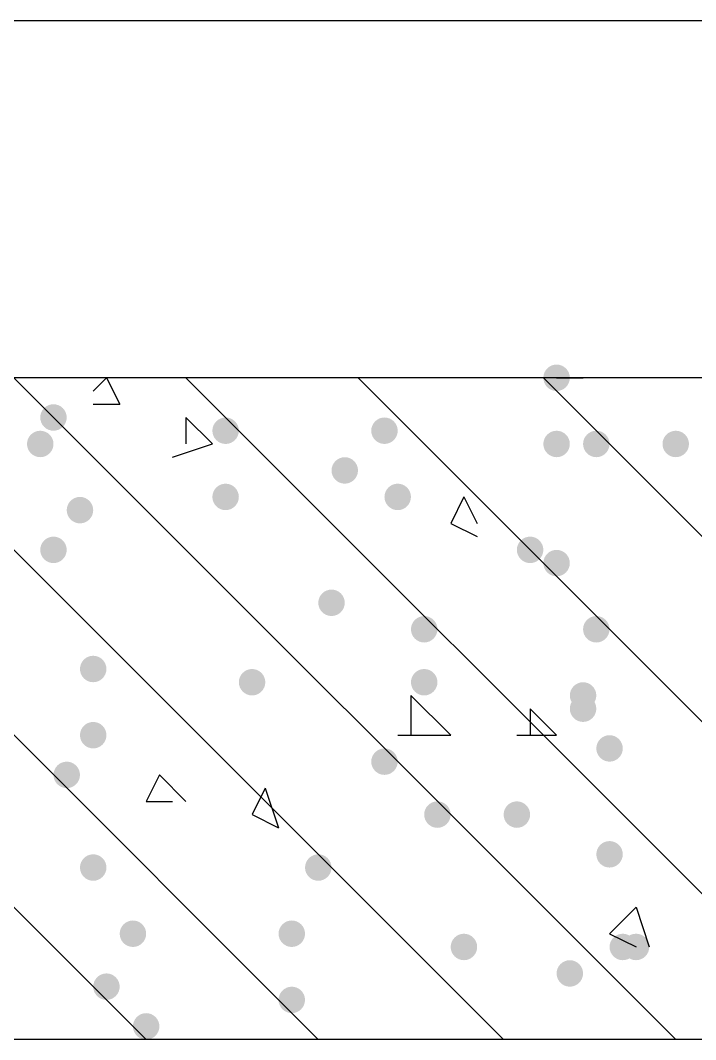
# Model space of a CAD drawing. Header units: inches. Extents: x 11 to 286, y 6 to 196.
# Drawn here: x 94.904 to 97.063, y 122.569 to 125.829 of the extents above; entities that cross this region are included whole.
import ezdxf

# ---------------------------------------------------------------- set-up
doc = ezdxf.new("R2010")
doc.units = ezdxf.units.IN
doc.header["$MEASUREMENT"] = 0
doc.layers.add('PDF_几何图形', color=7, linetype='Continuous')
doc.layers.add('PDF_实体填充', color=7, linetype='Continuous', true_color=0xffffff)

msp = doc.modelspace()

# ---------------------------------------------------------------- hatches: boundary and pattern name
at = {"layer": 'PDF_实体填充', "transparency": 33554559}
h = msp.add_hatch(color=7, dxfattribs=at)
edge = h.paths.add_edge_path(flags=0)
edge.add_spline(control_points=[(96.6611, 124.6858), (96.6611, 124.6625), (96.6421, 124.6434), (96.6188, 124.6434)], knot_values=[0, 0, 0, 0, 1, 1, 1, 1], degree=3, periodic=0)
edge.add_spline(control_points=[(96.6188, 124.6434), (96.5955, 124.6434), (96.5764, 124.6625), (96.5764, 124.6858)], knot_values=[0, 0, 0, 0, 1, 1, 1, 1], degree=3, periodic=0)
edge.add_line((96.5764, 124.6858), (96.5764, 124.6858))
edge.add_spline(control_points=[(96.5764, 124.6858), (96.5764, 124.7091), (96.5955, 124.7281), (96.6188, 124.7281)], knot_values=[0, 0, 0, 0, 1, 1, 1, 1], degree=3, periodic=0)
edge.add_spline(control_points=[(96.6188, 124.7281), (96.6421, 124.7281), (96.6611, 124.7091), (96.6611, 124.6858)], knot_values=[0, 0, 0, 0, 1, 1, 1, 1], degree=3, periodic=0)
edge.add_line((96.6611, 124.6858), (96.6611, 124.6858))
edge.add_line((96.6611, 124.6858), (96.6611, 124.6858))
h = msp.add_hatch(color=7, dxfattribs=at)
edge = h.paths.add_edge_path(flags=0)
edge.add_spline(control_points=[(95.0524, 124.5588), (95.0524, 124.5355), (95.0334, 124.5164), (95.0101, 124.5164)], knot_values=[0, 0, 0, 0, 1, 1, 1, 1], degree=3, periodic=0)
edge.add_spline(control_points=[(95.0101, 124.5164), (94.9868, 124.5164), (94.9678, 124.5355), (94.9678, 124.5588)], knot_values=[0, 0, 0, 0, 1, 1, 1, 1], degree=3, periodic=0)
edge.add_line((94.9678, 124.5588), (94.9678, 124.5588))
edge.add_spline(control_points=[(94.9678, 124.5588), (94.9678, 124.5821), (94.9868, 124.6011), (95.0101, 124.6011)], knot_values=[0, 0, 0, 0, 1, 1, 1, 1], degree=3, periodic=0)
edge.add_spline(control_points=[(95.0101, 124.6011), (95.0334, 124.6011), (95.0524, 124.5821), (95.0524, 124.5588)], knot_values=[0, 0, 0, 0, 1, 1, 1, 1], degree=3, periodic=0)
edge.add_line((95.0524, 124.5588), (95.0524, 124.5588))
edge.add_line((95.0524, 124.5588), (95.0524, 124.5588))
h = msp.add_hatch(color=7, dxfattribs=at)
edge = h.paths.add_edge_path(flags=0)
edge.add_spline(control_points=[(95.6028, 124.5164), (95.6028, 124.4932), (95.5837, 124.4741), (95.5604, 124.4741)], knot_values=[0, 0, 0, 0, 1, 1, 1, 1], degree=3, periodic=0)
edge.add_spline(control_points=[(95.5604, 124.4741), (95.5372, 124.4741), (95.5181, 124.4932), (95.5181, 124.5164)], knot_values=[0, 0, 0, 0, 1, 1, 1, 1], degree=3, periodic=0)
edge.add_line((95.5181, 124.5164), (95.5181, 124.5164))
edge.add_spline(control_points=[(95.5181, 124.5164), (95.5181, 124.5397), (95.5372, 124.5588), (95.5604, 124.5588)], knot_values=[0, 0, 0, 0, 1, 1, 1, 1], degree=3, periodic=0)
edge.add_spline(control_points=[(95.5604, 124.5588), (95.5837, 124.5588), (95.6028, 124.5397), (95.6028, 124.5164)], knot_values=[0, 0, 0, 0, 1, 1, 1, 1], degree=3, periodic=0)
edge.add_line((95.6028, 124.5164), (95.6028, 124.5164))
edge.add_line((95.6028, 124.5164), (95.6028, 124.5164))
h = msp.add_hatch(color=7, dxfattribs=at)
edge = h.paths.add_edge_path(flags=0)
edge.add_spline(control_points=[(96.1108, 124.5164), (96.1108, 124.4932), (96.0917, 124.4741), (96.0684, 124.4741)], knot_values=[0, 0, 0, 0, 1, 1, 1, 1], degree=3, periodic=0)
edge.add_spline(control_points=[(96.0684, 124.4741), (96.0452, 124.4741), (96.0261, 124.4932), (96.0261, 124.5164)], knot_values=[0, 0, 0, 0, 1, 1, 1, 1], degree=3, periodic=0)
edge.add_line((96.0261, 124.5164), (96.0261, 124.5164))
edge.add_spline(control_points=[(96.0261, 124.5164), (96.0261, 124.5397), (96.0452, 124.5588), (96.0684, 124.5588)], knot_values=[0, 0, 0, 0, 1, 1, 1, 1], degree=3, periodic=0)
edge.add_spline(control_points=[(96.0684, 124.5588), (96.0917, 124.5588), (96.1108, 124.5397), (96.1108, 124.5164)], knot_values=[0, 0, 0, 0, 1, 1, 1, 1], degree=3, periodic=0)
edge.add_line((96.1108, 124.5164), (96.1108, 124.5164))
edge.add_line((96.1108, 124.5164), (96.1108, 124.5164))
h = msp.add_hatch(color=7, dxfattribs=at)
edge = h.paths.add_edge_path(flags=0)
edge.add_spline(control_points=[(95.0101, 124.4741), (95.0101, 124.4508), (94.9911, 124.4318), (94.9678, 124.4318)], knot_values=[0, 0, 0, 0, 1, 1, 1, 1], degree=3, periodic=0)
edge.add_spline(control_points=[(94.9678, 124.4318), (94.9445, 124.4318), (94.9254, 124.4508), (94.9254, 124.4741)], knot_values=[0, 0, 0, 0, 1, 1, 1, 1], degree=3, periodic=0)
edge.add_line((94.9254, 124.4741), (94.9254, 124.4741))
edge.add_spline(control_points=[(94.9254, 124.4741), (94.9254, 124.4974), (94.9445, 124.5164), (94.9678, 124.5164)], knot_values=[0, 0, 0, 0, 1, 1, 1, 1], degree=3, periodic=0)
edge.add_spline(control_points=[(94.9678, 124.5164), (94.9911, 124.5164), (95.0101, 124.4974), (95.0101, 124.4741)], knot_values=[0, 0, 0, 0, 1, 1, 1, 1], degree=3, periodic=0)
edge.add_line((95.0101, 124.4741), (95.0101, 124.4741))
edge.add_line((95.0101, 124.4741), (95.0101, 124.4741))
h = msp.add_hatch(color=7, dxfattribs=at)
edge = h.paths.add_edge_path(flags=0)
edge.add_spline(control_points=[(96.6611, 124.4741), (96.6611, 124.4508), (96.6421, 124.4318), (96.6188, 124.4318)], knot_values=[0, 0, 0, 0, 1, 1, 1, 1], degree=3, periodic=0)
edge.add_spline(control_points=[(96.6188, 124.4318), (96.5955, 124.4318), (96.5764, 124.4508), (96.5764, 124.4741)], knot_values=[0, 0, 0, 0, 1, 1, 1, 1], degree=3, periodic=0)
edge.add_line((96.5764, 124.4741), (96.5764, 124.4741))
edge.add_spline(control_points=[(96.5764, 124.4741), (96.5764, 124.4974), (96.5955, 124.5164), (96.6188, 124.5164)], knot_values=[0, 0, 0, 0, 1, 1, 1, 1], degree=3, periodic=0)
edge.add_spline(control_points=[(96.6188, 124.5164), (96.6421, 124.5164), (96.6611, 124.4974), (96.6611, 124.4741)], knot_values=[0, 0, 0, 0, 1, 1, 1, 1], degree=3, periodic=0)
edge.add_line((96.6611, 124.4741), (96.6611, 124.4741))
edge.add_line((96.6611, 124.4741), (96.6611, 124.4741))
h = msp.add_hatch(color=7, dxfattribs=at)
edge = h.paths.add_edge_path(flags=0)
edge.add_spline(control_points=[(96.7881, 124.4741), (96.7881, 124.4508), (96.7691, 124.4318), (96.7458, 124.4318)], knot_values=[0, 0, 0, 0, 1, 1, 1, 1], degree=3, periodic=0)
edge.add_spline(control_points=[(96.7458, 124.4318), (96.7225, 124.4318), (96.7034, 124.4508), (96.7034, 124.4741)], knot_values=[0, 0, 0, 0, 1, 1, 1, 1], degree=3, periodic=0)
edge.add_line((96.7034, 124.4741), (96.7034, 124.4741))
edge.add_spline(control_points=[(96.7034, 124.4741), (96.7034, 124.4974), (96.7225, 124.5164), (96.7458, 124.5164)], knot_values=[0, 0, 0, 0, 1, 1, 1, 1], degree=3, periodic=0)
edge.add_spline(control_points=[(96.7458, 124.5164), (96.7691, 124.5164), (96.7881, 124.4974), (96.7881, 124.4741)], knot_values=[0, 0, 0, 0, 1, 1, 1, 1], degree=3, periodic=0)
edge.add_line((96.7881, 124.4741), (96.7881, 124.4741))
edge.add_line((96.7881, 124.4741), (96.7881, 124.4741))
h = msp.add_hatch(color=7, dxfattribs=at)
edge = h.paths.add_edge_path(flags=0)
edge.add_spline(control_points=[(97.0421, 124.4741), (97.0421, 124.4508), (97.0231, 124.4318), (96.9998, 124.4318)], knot_values=[0, 0, 0, 0, 1, 1, 1, 1], degree=3, periodic=0)
edge.add_spline(control_points=[(96.9998, 124.4318), (96.9765, 124.4318), (96.9574, 124.4508), (96.9574, 124.4741)], knot_values=[0, 0, 0, 0, 1, 1, 1, 1], degree=3, periodic=0)
edge.add_line((96.9574, 124.4741), (96.9574, 124.4741))
edge.add_spline(control_points=[(96.9574, 124.4741), (96.9574, 124.4974), (96.9765, 124.5164), (96.9998, 124.5164)], knot_values=[0, 0, 0, 0, 1, 1, 1, 1], degree=3, periodic=0)
edge.add_spline(control_points=[(96.9998, 124.5164), (97.0231, 124.5164), (97.0421, 124.4974), (97.0421, 124.4741)], knot_values=[0, 0, 0, 0, 1, 1, 1, 1], degree=3, periodic=0)
edge.add_line((97.0421, 124.4741), (97.0421, 124.4741))
edge.add_line((97.0421, 124.4741), (97.0421, 124.4741))
h = msp.add_hatch(color=7, dxfattribs=at)
edge = h.paths.add_edge_path(flags=0)
edge.add_spline(control_points=[(95.9838, 124.3894), (95.9838, 124.3662), (95.9647, 124.3471), (95.9414, 124.3471)], knot_values=[0, 0, 0, 0, 1, 1, 1, 1], degree=3, periodic=0)
edge.add_spline(control_points=[(95.9414, 124.3471), (95.9182, 124.3471), (95.8991, 124.3662), (95.8991, 124.3894)], knot_values=[0, 0, 0, 0, 1, 1, 1, 1], degree=3, periodic=0)
edge.add_line((95.8991, 124.3894), (95.8991, 124.3894))
edge.add_spline(control_points=[(95.8991, 124.3894), (95.8991, 124.4127), (95.9182, 124.4318), (95.9414, 124.4318)], knot_values=[0, 0, 0, 0, 1, 1, 1, 1], degree=3, periodic=0)
edge.add_spline(control_points=[(95.9414, 124.4318), (95.9647, 124.4318), (95.9838, 124.4127), (95.9838, 124.3894)], knot_values=[0, 0, 0, 0, 1, 1, 1, 1], degree=3, periodic=0)
edge.add_line((95.9838, 124.3894), (95.9838, 124.3894))
edge.add_line((95.9838, 124.3894), (95.9838, 124.3894))
h = msp.add_hatch(color=7, dxfattribs=at)
edge = h.paths.add_edge_path(flags=0)
edge.add_spline(control_points=[(95.6028, 124.3048), (95.6028, 124.2815), (95.5837, 124.2624), (95.5604, 124.2624)], knot_values=[0, 0, 0, 0, 1, 1, 1, 1], degree=3, periodic=0)
edge.add_spline(control_points=[(95.5604, 124.2624), (95.5372, 124.2624), (95.5181, 124.2815), (95.5181, 124.3048)], knot_values=[0, 0, 0, 0, 1, 1, 1, 1], degree=3, periodic=0)
edge.add_line((95.5181, 124.3048), (95.5181, 124.3048))
edge.add_spline(control_points=[(95.5181, 124.3048), (95.5181, 124.3281), (95.5372, 124.3471), (95.5604, 124.3471)], knot_values=[0, 0, 0, 0, 1, 1, 1, 1], degree=3, periodic=0)
edge.add_spline(control_points=[(95.5604, 124.3471), (95.5837, 124.3471), (95.6028, 124.3281), (95.6028, 124.3048)], knot_values=[0, 0, 0, 0, 1, 1, 1, 1], degree=3, periodic=0)
edge.add_line((95.6028, 124.3048), (95.6028, 124.3048))
edge.add_line((95.6028, 124.3048), (95.6028, 124.3048))
h = msp.add_hatch(color=7, dxfattribs=at)
edge = h.paths.add_edge_path(flags=0)
edge.add_spline(control_points=[(96.1531, 124.3048), (96.1531, 124.2815), (96.1341, 124.2624), (96.1108, 124.2624)], knot_values=[0, 0, 0, 0, 1, 1, 1, 1], degree=3, periodic=0)
edge.add_spline(control_points=[(96.1108, 124.2624), (96.0875, 124.2624), (96.0684, 124.2815), (96.0684, 124.3048)], knot_values=[0, 0, 0, 0, 1, 1, 1, 1], degree=3, periodic=0)
edge.add_line((96.0684, 124.3048), (96.0684, 124.3048))
edge.add_spline(control_points=[(96.0684, 124.3048), (96.0684, 124.3281), (96.0875, 124.3471), (96.1108, 124.3471)], knot_values=[0, 0, 0, 0, 1, 1, 1, 1], degree=3, periodic=0)
edge.add_spline(control_points=[(96.1108, 124.3471), (96.1341, 124.3471), (96.1531, 124.3281), (96.1531, 124.3048)], knot_values=[0, 0, 0, 0, 1, 1, 1, 1], degree=3, periodic=0)
edge.add_line((96.1531, 124.3048), (96.1531, 124.3048))
edge.add_line((96.1531, 124.3048), (96.1531, 124.3048))
h = msp.add_hatch(color=7, dxfattribs=at)
edge = h.paths.add_edge_path(flags=0)
edge.add_spline(control_points=[(95.1371, 124.2624), (95.1371, 124.2392), (95.1181, 124.2201), (95.0948, 124.2201)], knot_values=[0, 0, 0, 0, 1, 1, 1, 1], degree=3, periodic=0)
edge.add_spline(control_points=[(95.0948, 124.2201), (95.0715, 124.2201), (95.0524, 124.2392), (95.0524, 124.2624)], knot_values=[0, 0, 0, 0, 1, 1, 1, 1], degree=3, periodic=0)
edge.add_line((95.0524, 124.2624), (95.0524, 124.2624))
edge.add_spline(control_points=[(95.0524, 124.2624), (95.0524, 124.2857), (95.0715, 124.3048), (95.0948, 124.3048)], knot_values=[0, 0, 0, 0, 1, 1, 1, 1], degree=3, periodic=0)
edge.add_spline(control_points=[(95.0948, 124.3048), (95.1181, 124.3048), (95.1371, 124.2857), (95.1371, 124.2624)], knot_values=[0, 0, 0, 0, 1, 1, 1, 1], degree=3, periodic=0)
edge.add_line((95.1371, 124.2624), (95.1371, 124.2624))
edge.add_line((95.1371, 124.2624), (95.1371, 124.2624))
h = msp.add_hatch(color=7, dxfattribs=at)
edge = h.paths.add_edge_path(flags=0)
edge.add_spline(control_points=[(95.0524, 124.1354), (95.0524, 124.1122), (95.0334, 124.0931), (95.0101, 124.0931)], knot_values=[0, 0, 0, 0, 1, 1, 1, 1], degree=3, periodic=0)
edge.add_spline(control_points=[(95.0101, 124.0931), (94.9868, 124.0931), (94.9678, 124.1122), (94.9678, 124.1354)], knot_values=[0, 0, 0, 0, 1, 1, 1, 1], degree=3, periodic=0)
edge.add_line((94.9678, 124.1354), (94.9678, 124.1354))
edge.add_spline(control_points=[(94.9678, 124.1354), (94.9678, 124.1587), (94.9868, 124.1778), (95.0101, 124.1778)], knot_values=[0, 0, 0, 0, 1, 1, 1, 1], degree=3, periodic=0)
edge.add_spline(control_points=[(95.0101, 124.1778), (95.0334, 124.1778), (95.0524, 124.1587), (95.0524, 124.1354)], knot_values=[0, 0, 0, 0, 1, 1, 1, 1], degree=3, periodic=0)
edge.add_line((95.0524, 124.1354), (95.0524, 124.1354))
edge.add_line((95.0524, 124.1354), (95.0524, 124.1354))
h = msp.add_hatch(color=7, dxfattribs=at)
edge = h.paths.add_edge_path(flags=0)
edge.add_spline(control_points=[(96.5764, 124.1354), (96.5764, 124.1122), (96.5574, 124.0931), (96.5341, 124.0931)], knot_values=[0, 0, 0, 0, 1, 1, 1, 1], degree=3, periodic=0)
edge.add_spline(control_points=[(96.5341, 124.0931), (96.5108, 124.0931), (96.4918, 124.1122), (96.4918, 124.1354)], knot_values=[0, 0, 0, 0, 1, 1, 1, 1], degree=3, periodic=0)
edge.add_line((96.4918, 124.1354), (96.4918, 124.1354))
edge.add_spline(control_points=[(96.4918, 124.1354), (96.4918, 124.1587), (96.5108, 124.1778), (96.5341, 124.1778)], knot_values=[0, 0, 0, 0, 1, 1, 1, 1], degree=3, periodic=0)
edge.add_spline(control_points=[(96.5341, 124.1778), (96.5574, 124.1778), (96.5764, 124.1587), (96.5764, 124.1354)], knot_values=[0, 0, 0, 0, 1, 1, 1, 1], degree=3, periodic=0)
edge.add_line((96.5764, 124.1354), (96.5764, 124.1354))
edge.add_line((96.5764, 124.1354), (96.5764, 124.1354))
h = msp.add_hatch(color=7, dxfattribs=at)
edge = h.paths.add_edge_path(flags=0)
edge.add_spline(control_points=[(96.6611, 124.0931), (96.6611, 124.0698), (96.6421, 124.0508), (96.6188, 124.0508)], knot_values=[0, 0, 0, 0, 1, 1, 1, 1], degree=3, periodic=0)
edge.add_spline(control_points=[(96.6188, 124.0508), (96.5955, 124.0508), (96.5764, 124.0698), (96.5764, 124.0931)], knot_values=[0, 0, 0, 0, 1, 1, 1, 1], degree=3, periodic=0)
edge.add_line((96.5764, 124.0931), (96.5764, 124.0931))
edge.add_spline(control_points=[(96.5764, 124.0931), (96.5764, 124.1164), (96.5955, 124.1354), (96.6188, 124.1354)], knot_values=[0, 0, 0, 0, 1, 1, 1, 1], degree=3, periodic=0)
edge.add_spline(control_points=[(96.6188, 124.1354), (96.6421, 124.1354), (96.6611, 124.1164), (96.6611, 124.0931)], knot_values=[0, 0, 0, 0, 1, 1, 1, 1], degree=3, periodic=0)
edge.add_line((96.6611, 124.0931), (96.6611, 124.0931))
edge.add_line((96.6611, 124.0931), (96.6611, 124.0931))
h = msp.add_hatch(color=7, dxfattribs=at)
edge = h.paths.add_edge_path(flags=0)
edge.add_spline(control_points=[(95.9414, 123.9661), (95.9414, 123.9428), (95.9224, 123.9238), (95.8991, 123.9238)], knot_values=[0, 0, 0, 0, 1, 1, 1, 1], degree=3, periodic=0)
edge.add_spline(control_points=[(95.8991, 123.9238), (95.8758, 123.9238), (95.8568, 123.9428), (95.8568, 123.9661)], knot_values=[0, 0, 0, 0, 1, 1, 1, 1], degree=3, periodic=0)
edge.add_line((95.8568, 123.9661), (95.8568, 123.9661))
edge.add_spline(control_points=[(95.8568, 123.9661), (95.8568, 123.9894), (95.8758, 124.0084), (95.8991, 124.0084)], knot_values=[0, 0, 0, 0, 1, 1, 1, 1], degree=3, periodic=0)
edge.add_spline(control_points=[(95.8991, 124.0084), (95.9224, 124.0084), (95.9414, 123.9894), (95.9414, 123.9661)], knot_values=[0, 0, 0, 0, 1, 1, 1, 1], degree=3, periodic=0)
edge.add_line((95.9414, 123.9661), (95.9414, 123.9661))
edge.add_line((95.9414, 123.9661), (95.9414, 123.9661))
h = msp.add_hatch(color=7, dxfattribs=at)
edge = h.paths.add_edge_path(flags=0)
edge.add_spline(control_points=[(96.2378, 123.8814), (96.2378, 123.8582), (96.2187, 123.8391), (96.1954, 123.8391)], knot_values=[0, 0, 0, 0, 1, 1, 1, 1], degree=3, periodic=0)
edge.add_spline(control_points=[(96.1954, 123.8391), (96.1722, 123.8391), (96.1531, 123.8582), (96.1531, 123.8814)], knot_values=[0, 0, 0, 0, 1, 1, 1, 1], degree=3, periodic=0)
edge.add_line((96.1531, 123.8814), (96.1531, 123.8814))
edge.add_spline(control_points=[(96.1531, 123.8814), (96.1531, 123.9047), (96.1722, 123.9238), (96.1954, 123.9238)], knot_values=[0, 0, 0, 0, 1, 1, 1, 1], degree=3, periodic=0)
edge.add_spline(control_points=[(96.1954, 123.9238), (96.2187, 123.9238), (96.2378, 123.9047), (96.2378, 123.8814)], knot_values=[0, 0, 0, 0, 1, 1, 1, 1], degree=3, periodic=0)
edge.add_line((96.2378, 123.8814), (96.2378, 123.8814))
edge.add_line((96.2378, 123.8814), (96.2378, 123.8814))
h = msp.add_hatch(color=7, dxfattribs=at)
edge = h.paths.add_edge_path(flags=0)
edge.add_spline(control_points=[(96.7881, 123.8814), (96.7881, 123.8582), (96.7691, 123.8391), (96.7458, 123.8391)], knot_values=[0, 0, 0, 0, 1, 1, 1, 1], degree=3, periodic=0)
edge.add_spline(control_points=[(96.7458, 123.8391), (96.7225, 123.8391), (96.7034, 123.8582), (96.7034, 123.8814)], knot_values=[0, 0, 0, 0, 1, 1, 1, 1], degree=3, periodic=0)
edge.add_line((96.7034, 123.8814), (96.7034, 123.8814))
edge.add_spline(control_points=[(96.7034, 123.8814), (96.7034, 123.9047), (96.7225, 123.9238), (96.7458, 123.9238)], knot_values=[0, 0, 0, 0, 1, 1, 1, 1], degree=3, periodic=0)
edge.add_spline(control_points=[(96.7458, 123.9238), (96.7691, 123.9238), (96.7881, 123.9047), (96.7881, 123.8814)], knot_values=[0, 0, 0, 0, 1, 1, 1, 1], degree=3, periodic=0)
edge.add_line((96.7881, 123.8814), (96.7881, 123.8814))
edge.add_line((96.7881, 123.8814), (96.7881, 123.8814))
h = msp.add_hatch(color=7, dxfattribs=at)
edge = h.paths.add_edge_path(flags=0)
edge.add_spline(control_points=[(95.1794, 123.7544), (95.1794, 123.7312), (95.1604, 123.7121), (95.1371, 123.7121)], knot_values=[0, 0, 0, 0, 1, 1, 1, 1], degree=3, periodic=0)
edge.add_spline(control_points=[(95.1371, 123.7121), (95.1138, 123.7121), (95.0948, 123.7312), (95.0948, 123.7544)], knot_values=[0, 0, 0, 0, 1, 1, 1, 1], degree=3, periodic=0)
edge.add_line((95.0948, 123.7544), (95.0948, 123.7544))
edge.add_spline(control_points=[(95.0948, 123.7544), (95.0948, 123.7777), (95.1138, 123.7968), (95.1371, 123.7968)], knot_values=[0, 0, 0, 0, 1, 1, 1, 1], degree=3, periodic=0)
edge.add_spline(control_points=[(95.1371, 123.7968), (95.1604, 123.7968), (95.1794, 123.7777), (95.1794, 123.7544)], knot_values=[0, 0, 0, 0, 1, 1, 1, 1], degree=3, periodic=0)
edge.add_line((95.1794, 123.7544), (95.1794, 123.7544))
edge.add_line((95.1794, 123.7544), (95.1794, 123.7544))
h = msp.add_hatch(color=7, dxfattribs=at)
edge = h.paths.add_edge_path(flags=0)
edge.add_spline(control_points=[(95.6874, 123.7121), (95.6874, 123.6888), (95.6684, 123.6698), (95.6451, 123.6698)], knot_values=[0, 0, 0, 0, 1, 1, 1, 1], degree=3, periodic=0)
edge.add_spline(control_points=[(95.6451, 123.6698), (95.6218, 123.6698), (95.6028, 123.6888), (95.6028, 123.7121)], knot_values=[0, 0, 0, 0, 1, 1, 1, 1], degree=3, periodic=0)
edge.add_line((95.6028, 123.7121), (95.6028, 123.7121))
edge.add_spline(control_points=[(95.6028, 123.7121), (95.6028, 123.7354), (95.6218, 123.7544), (95.6451, 123.7544)], knot_values=[0, 0, 0, 0, 1, 1, 1, 1], degree=3, periodic=0)
edge.add_spline(control_points=[(95.6451, 123.7544), (95.6684, 123.7544), (95.6874, 123.7354), (95.6874, 123.7121)], knot_values=[0, 0, 0, 0, 1, 1, 1, 1], degree=3, periodic=0)
edge.add_line((95.6874, 123.7121), (95.6874, 123.7121))
edge.add_line((95.6874, 123.7121), (95.6874, 123.7121))
h = msp.add_hatch(color=7, dxfattribs=at)
edge = h.paths.add_edge_path(flags=0)
edge.add_spline(control_points=[(95.6874, 123.7121), (95.6874, 123.6888), (95.6684, 123.6698), (95.6451, 123.6698)], knot_values=[0, 0, 0, 0, 1, 1, 1, 1], degree=3, periodic=0)
edge.add_spline(control_points=[(95.6451, 123.6698), (95.6218, 123.6698), (95.6028, 123.6888), (95.6028, 123.7121)], knot_values=[0, 0, 0, 0, 1, 1, 1, 1], degree=3, periodic=0)
edge.add_line((95.6028, 123.7121), (95.6028, 123.7121))
edge.add_spline(control_points=[(95.6028, 123.7121), (95.6028, 123.7354), (95.6218, 123.7544), (95.6451, 123.7544)], knot_values=[0, 0, 0, 0, 1, 1, 1, 1], degree=3, periodic=0)
edge.add_spline(control_points=[(95.6451, 123.7544), (95.6684, 123.7544), (95.6874, 123.7354), (95.6874, 123.7121)], knot_values=[0, 0, 0, 0, 1, 1, 1, 1], degree=3, periodic=0)
edge.add_line((95.6874, 123.7121), (95.6874, 123.7121))
edge.add_line((95.6874, 123.7121), (95.6874, 123.7121))
h = msp.add_hatch(color=7, dxfattribs=at)
edge = h.paths.add_edge_path(flags=0)
edge.add_spline(control_points=[(96.2378, 123.7121), (96.2378, 123.6888), (96.2187, 123.6698), (96.1954, 123.6698)], knot_values=[0, 0, 0, 0, 1, 1, 1, 1], degree=3, periodic=0)
edge.add_spline(control_points=[(96.1954, 123.6698), (96.1722, 123.6698), (96.1531, 123.6888), (96.1531, 123.7121)], knot_values=[0, 0, 0, 0, 1, 1, 1, 1], degree=3, periodic=0)
edge.add_line((96.1531, 123.7121), (96.1531, 123.7121))
edge.add_spline(control_points=[(96.1531, 123.7121), (96.1531, 123.7354), (96.1722, 123.7544), (96.1954, 123.7544)], knot_values=[0, 0, 0, 0, 1, 1, 1, 1], degree=3, periodic=0)
edge.add_spline(control_points=[(96.1954, 123.7544), (96.2187, 123.7544), (96.2378, 123.7354), (96.2378, 123.7121)], knot_values=[0, 0, 0, 0, 1, 1, 1, 1], degree=3, periodic=0)
edge.add_line((96.2378, 123.7121), (96.2378, 123.7121))
edge.add_line((96.2378, 123.7121), (96.2378, 123.7121))
h = msp.add_hatch(color=7, dxfattribs=at)
edge = h.paths.add_edge_path(flags=0)
edge.add_spline(control_points=[(96.7458, 123.6698), (96.7458, 123.6465), (96.7267, 123.6274), (96.7034, 123.6274)], knot_values=[0, 0, 0, 0, 1, 1, 1, 1], degree=3, periodic=0)
edge.add_spline(control_points=[(96.7034, 123.6274), (96.6802, 123.6274), (96.6611, 123.6465), (96.6611, 123.6698)], knot_values=[0, 0, 0, 0, 1, 1, 1, 1], degree=3, periodic=0)
edge.add_line((96.6611, 123.6698), (96.6611, 123.6698))
edge.add_spline(control_points=[(96.6611, 123.6698), (96.6611, 123.6931), (96.6802, 123.7121), (96.7034, 123.7121)], knot_values=[0, 0, 0, 0, 1, 1, 1, 1], degree=3, periodic=0)
edge.add_spline(control_points=[(96.7034, 123.7121), (96.7267, 123.7121), (96.7458, 123.6931), (96.7458, 123.6698)], knot_values=[0, 0, 0, 0, 1, 1, 1, 1], degree=3, periodic=0)
edge.add_line((96.7458, 123.6698), (96.7458, 123.6698))
edge.add_line((96.7458, 123.6698), (96.7458, 123.6698))
h = msp.add_hatch(color=7, dxfattribs=at)
edge = h.paths.add_edge_path(flags=0)
edge.add_spline(control_points=[(96.7458, 123.6274), (96.7458, 123.6042), (96.7267, 123.5851), (96.7034, 123.5851)], knot_values=[0, 0, 0, 0, 1, 1, 1, 1], degree=3, periodic=0)
edge.add_spline(control_points=[(96.7034, 123.5851), (96.6802, 123.5851), (96.6611, 123.6042), (96.6611, 123.6274)], knot_values=[0, 0, 0, 0, 1, 1, 1, 1], degree=3, periodic=0)
edge.add_line((96.6611, 123.6274), (96.6611, 123.6274))
edge.add_spline(control_points=[(96.6611, 123.6274), (96.6611, 123.6507), (96.6802, 123.6698), (96.7034, 123.6698)], knot_values=[0, 0, 0, 0, 1, 1, 1, 1], degree=3, periodic=0)
edge.add_spline(control_points=[(96.7034, 123.6698), (96.7267, 123.6698), (96.7458, 123.6507), (96.7458, 123.6274)], knot_values=[0, 0, 0, 0, 1, 1, 1, 1], degree=3, periodic=0)
edge.add_line((96.7458, 123.6274), (96.7458, 123.6274))
edge.add_line((96.7458, 123.6274), (96.7458, 123.6274))
h = msp.add_hatch(color=7, dxfattribs=at)
edge = h.paths.add_edge_path(flags=0)
edge.add_spline(control_points=[(95.1794, 123.5428), (95.1794, 123.5195), (95.1604, 123.5004), (95.1371, 123.5004)], knot_values=[0, 0, 0, 0, 1, 1, 1, 1], degree=3, periodic=0)
edge.add_spline(control_points=[(95.1371, 123.5004), (95.1138, 123.5004), (95.0948, 123.5195), (95.0948, 123.5428)], knot_values=[0, 0, 0, 0, 1, 1, 1, 1], degree=3, periodic=0)
edge.add_line((95.0948, 123.5428), (95.0948, 123.5428))
edge.add_spline(control_points=[(95.0948, 123.5428), (95.0948, 123.5661), (95.1138, 123.5851), (95.1371, 123.5851)], knot_values=[0, 0, 0, 0, 1, 1, 1, 1], degree=3, periodic=0)
edge.add_spline(control_points=[(95.1371, 123.5851), (95.1604, 123.5851), (95.1794, 123.5661), (95.1794, 123.5428)], knot_values=[0, 0, 0, 0, 1, 1, 1, 1], degree=3, periodic=0)
edge.add_line((95.1794, 123.5428), (95.1794, 123.5428))
edge.add_line((95.1794, 123.5428), (95.1794, 123.5428))
h = msp.add_hatch(color=7, dxfattribs=at)
edge = h.paths.add_edge_path(flags=0)
edge.add_spline(control_points=[(96.8304, 123.5004), (96.8304, 123.4772), (96.8114, 123.4581), (96.7881, 123.4581)], knot_values=[0, 0, 0, 0, 1, 1, 1, 1], degree=3, periodic=0)
edge.add_spline(control_points=[(96.7881, 123.4581), (96.7648, 123.4581), (96.7458, 123.4772), (96.7458, 123.5004)], knot_values=[0, 0, 0, 0, 1, 1, 1, 1], degree=3, periodic=0)
edge.add_line((96.7458, 123.5004), (96.7458, 123.5004))
edge.add_spline(control_points=[(96.7458, 123.5004), (96.7458, 123.5237), (96.7648, 123.5428), (96.7881, 123.5428)], knot_values=[0, 0, 0, 0, 1, 1, 1, 1], degree=3, periodic=0)
edge.add_spline(control_points=[(96.7881, 123.5428), (96.8114, 123.5428), (96.8304, 123.5237), (96.8304, 123.5004)], knot_values=[0, 0, 0, 0, 1, 1, 1, 1], degree=3, periodic=0)
edge.add_line((96.8304, 123.5004), (96.8304, 123.5004))
edge.add_line((96.8304, 123.5004), (96.8304, 123.5004))
h = msp.add_hatch(color=7, dxfattribs=at)
edge = h.paths.add_edge_path(flags=0)
edge.add_spline(control_points=[(96.1108, 123.4581), (96.1108, 123.4348), (96.0917, 123.4158), (96.0684, 123.4158)], knot_values=[0, 0, 0, 0, 1, 1, 1, 1], degree=3, periodic=0)
edge.add_spline(control_points=[(96.0684, 123.4158), (96.0452, 123.4158), (96.0261, 123.4348), (96.0261, 123.4581)], knot_values=[0, 0, 0, 0, 1, 1, 1, 1], degree=3, periodic=0)
edge.add_line((96.0261, 123.4581), (96.0261, 123.4581))
edge.add_spline(control_points=[(96.0261, 123.4581), (96.0261, 123.4814), (96.0452, 123.5004), (96.0684, 123.5004)], knot_values=[0, 0, 0, 0, 1, 1, 1, 1], degree=3, periodic=0)
edge.add_spline(control_points=[(96.0684, 123.5004), (96.0917, 123.5004), (96.1108, 123.4814), (96.1108, 123.4581)], knot_values=[0, 0, 0, 0, 1, 1, 1, 1], degree=3, periodic=0)
edge.add_line((96.1108, 123.4581), (96.1108, 123.4581))
edge.add_line((96.1108, 123.4581), (96.1108, 123.4581))
h = msp.add_hatch(color=7, dxfattribs=at)
edge = h.paths.add_edge_path(flags=0)
edge.add_spline(control_points=[(95.0948, 123.4158), (95.0948, 123.3925), (95.0757, 123.3734), (95.0524, 123.3734)], knot_values=[0, 0, 0, 0, 1, 1, 1, 1], degree=3, periodic=0)
edge.add_spline(control_points=[(95.0524, 123.3734), (95.0292, 123.3734), (95.0101, 123.3925), (95.0101, 123.4158)], knot_values=[0, 0, 0, 0, 1, 1, 1, 1], degree=3, periodic=0)
edge.add_line((95.0101, 123.4158), (95.0101, 123.4158))
edge.add_spline(control_points=[(95.0101, 123.4158), (95.0101, 123.4391), (95.0292, 123.4581), (95.0524, 123.4581)], knot_values=[0, 0, 0, 0, 1, 1, 1, 1], degree=3, periodic=0)
edge.add_spline(control_points=[(95.0524, 123.4581), (95.0757, 123.4581), (95.0948, 123.4391), (95.0948, 123.4158)], knot_values=[0, 0, 0, 0, 1, 1, 1, 1], degree=3, periodic=0)
edge.add_line((95.0948, 123.4158), (95.0948, 123.4158))
edge.add_line((95.0948, 123.4158), (95.0948, 123.4158))
h = msp.add_hatch(color=7, dxfattribs=at)
edge = h.paths.add_edge_path(flags=0)
edge.add_spline(control_points=[(96.2801, 123.2888), (96.2801, 123.2655), (96.2611, 123.2464), (96.2378, 123.2464)], knot_values=[0, 0, 0, 0, 1, 1, 1, 1], degree=3, periodic=0)
edge.add_spline(control_points=[(96.2378, 123.2464), (96.2145, 123.2464), (96.1954, 123.2655), (96.1954, 123.2888)], knot_values=[0, 0, 0, 0, 1, 1, 1, 1], degree=3, periodic=0)
edge.add_line((96.1954, 123.2888), (96.1954, 123.2888))
edge.add_spline(control_points=[(96.1954, 123.2888), (96.1954, 123.3121), (96.2145, 123.3311), (96.2378, 123.3311)], knot_values=[0, 0, 0, 0, 1, 1, 1, 1], degree=3, periodic=0)
edge.add_spline(control_points=[(96.2378, 123.3311), (96.2611, 123.3311), (96.2801, 123.3121), (96.2801, 123.2888)], knot_values=[0, 0, 0, 0, 1, 1, 1, 1], degree=3, periodic=0)
edge.add_line((96.2801, 123.2888), (96.2801, 123.2888))
edge.add_line((96.2801, 123.2888), (96.2801, 123.2888))
h = msp.add_hatch(color=7, dxfattribs=at)
edge = h.paths.add_edge_path(flags=0)
edge.add_spline(control_points=[(96.5341, 123.2888), (96.5341, 123.2655), (96.5151, 123.2464), (96.4918, 123.2464)], knot_values=[0, 0, 0, 0, 1, 1, 1, 1], degree=3, periodic=0)
edge.add_spline(control_points=[(96.4918, 123.2464), (96.4685, 123.2464), (96.4494, 123.2655), (96.4494, 123.2888)], knot_values=[0, 0, 0, 0, 1, 1, 1, 1], degree=3, periodic=0)
edge.add_line((96.4494, 123.2888), (96.4494, 123.2888))
edge.add_spline(control_points=[(96.4494, 123.2888), (96.4494, 123.3121), (96.4685, 123.3311), (96.4918, 123.3311)], knot_values=[0, 0, 0, 0, 1, 1, 1, 1], degree=3, periodic=0)
edge.add_spline(control_points=[(96.4918, 123.3311), (96.5151, 123.3311), (96.5341, 123.3121), (96.5341, 123.2888)], knot_values=[0, 0, 0, 0, 1, 1, 1, 1], degree=3, periodic=0)
edge.add_line((96.5341, 123.2888), (96.5341, 123.2888))
edge.add_line((96.5341, 123.2888), (96.5341, 123.2888))
h = msp.add_hatch(color=7, dxfattribs=at)
edge = h.paths.add_edge_path(flags=0)
edge.add_spline(control_points=[(96.8304, 123.1618), (96.8304, 123.1385), (96.8114, 123.1194), (96.7881, 123.1194)], knot_values=[0, 0, 0, 0, 1, 1, 1, 1], degree=3, periodic=0)
edge.add_spline(control_points=[(96.7881, 123.1194), (96.7648, 123.1194), (96.7458, 123.1385), (96.7458, 123.1618)], knot_values=[0, 0, 0, 0, 1, 1, 1, 1], degree=3, periodic=0)
edge.add_line((96.7458, 123.1618), (96.7458, 123.1618))
edge.add_spline(control_points=[(96.7458, 123.1618), (96.7458, 123.1851), (96.7648, 123.2041), (96.7881, 123.2041)], knot_values=[0, 0, 0, 0, 1, 1, 1, 1], degree=3, periodic=0)
edge.add_spline(control_points=[(96.7881, 123.2041), (96.8114, 123.2041), (96.8304, 123.1851), (96.8304, 123.1618)], knot_values=[0, 0, 0, 0, 1, 1, 1, 1], degree=3, periodic=0)
edge.add_line((96.8304, 123.1618), (96.8304, 123.1618))
edge.add_line((96.8304, 123.1618), (96.8304, 123.1618))
h = msp.add_hatch(color=7, dxfattribs=at)
edge = h.paths.add_edge_path(flags=0)
edge.add_spline(control_points=[(95.1794, 123.1194), (95.1794, 123.0962), (95.1604, 123.0771), (95.1371, 123.0771)], knot_values=[0, 0, 0, 0, 1, 1, 1, 1], degree=3, periodic=0)
edge.add_spline(control_points=[(95.1371, 123.0771), (95.1138, 123.0771), (95.0948, 123.0962), (95.0948, 123.1194)], knot_values=[0, 0, 0, 0, 1, 1, 1, 1], degree=3, periodic=0)
edge.add_line((95.0948, 123.1194), (95.0948, 123.1194))
edge.add_spline(control_points=[(95.0948, 123.1194), (95.0948, 123.1427), (95.1138, 123.1618), (95.1371, 123.1618)], knot_values=[0, 0, 0, 0, 1, 1, 1, 1], degree=3, periodic=0)
edge.add_spline(control_points=[(95.1371, 123.1618), (95.1604, 123.1618), (95.1794, 123.1427), (95.1794, 123.1194)], knot_values=[0, 0, 0, 0, 1, 1, 1, 1], degree=3, periodic=0)
edge.add_line((95.1794, 123.1194), (95.1794, 123.1194))
edge.add_line((95.1794, 123.1194), (95.1794, 123.1194))
h = msp.add_hatch(color=7, dxfattribs=at)
edge = h.paths.add_edge_path(flags=0)
edge.add_spline(control_points=[(95.8991, 123.1194), (95.8991, 123.0962), (95.8801, 123.0771), (95.8568, 123.0771)], knot_values=[0, 0, 0, 0, 1, 1, 1, 1], degree=3, periodic=0)
edge.add_spline(control_points=[(95.8568, 123.0771), (95.8335, 123.0771), (95.8144, 123.0962), (95.8144, 123.1194)], knot_values=[0, 0, 0, 0, 1, 1, 1, 1], degree=3, periodic=0)
edge.add_line((95.8144, 123.1194), (95.8144, 123.1194))
edge.add_spline(control_points=[(95.8144, 123.1194), (95.8144, 123.1427), (95.8335, 123.1618), (95.8568, 123.1618)], knot_values=[0, 0, 0, 0, 1, 1, 1, 1], degree=3, periodic=0)
edge.add_spline(control_points=[(95.8568, 123.1618), (95.8801, 123.1618), (95.8991, 123.1427), (95.8991, 123.1194)], knot_values=[0, 0, 0, 0, 1, 1, 1, 1], degree=3, periodic=0)
edge.add_line((95.8991, 123.1194), (95.8991, 123.1194))
edge.add_line((95.8991, 123.1194), (95.8991, 123.1194))
h = msp.add_hatch(color=7, dxfattribs=at)
edge = h.paths.add_edge_path(flags=0)
edge.add_spline(control_points=[(95.3064, 122.9078), (95.3064, 122.8845), (95.2874, 122.8654), (95.2641, 122.8654)], knot_values=[0, 0, 0, 0, 1, 1, 1, 1], degree=3, periodic=0)
edge.add_spline(control_points=[(95.2641, 122.8654), (95.2408, 122.8654), (95.2218, 122.8845), (95.2218, 122.9078)], knot_values=[0, 0, 0, 0, 1, 1, 1, 1], degree=3, periodic=0)
edge.add_line((95.2218, 122.9078), (95.2218, 122.9078))
edge.add_spline(control_points=[(95.2218, 122.9078), (95.2218, 122.9311), (95.2408, 122.9501), (95.2641, 122.9501)], knot_values=[0, 0, 0, 0, 1, 1, 1, 1], degree=3, periodic=0)
edge.add_spline(control_points=[(95.2641, 122.9501), (95.2874, 122.9501), (95.3064, 122.9311), (95.3064, 122.9078)], knot_values=[0, 0, 0, 0, 1, 1, 1, 1], degree=3, periodic=0)
edge.add_line((95.3064, 122.9078), (95.3064, 122.9078))
edge.add_line((95.3064, 122.9078), (95.3064, 122.9078))
h = msp.add_hatch(color=7, dxfattribs=at)
edge = h.paths.add_edge_path(flags=0)
edge.add_spline(control_points=[(95.8144, 122.9078), (95.8144, 122.8845), (95.7954, 122.8654), (95.7721, 122.8654)], knot_values=[0, 0, 0, 0, 1, 1, 1, 1], degree=3, periodic=0)
edge.add_spline(control_points=[(95.7721, 122.8654), (95.7488, 122.8654), (95.7298, 122.8845), (95.7298, 122.9078)], knot_values=[0, 0, 0, 0, 1, 1, 1, 1], degree=3, periodic=0)
edge.add_line((95.7298, 122.9078), (95.7298, 122.9078))
edge.add_spline(control_points=[(95.7298, 122.9078), (95.7298, 122.9311), (95.7488, 122.9501), (95.7721, 122.9501)], knot_values=[0, 0, 0, 0, 1, 1, 1, 1], degree=3, periodic=0)
edge.add_spline(control_points=[(95.7721, 122.9501), (95.7954, 122.9501), (95.8144, 122.9311), (95.8144, 122.9078)], knot_values=[0, 0, 0, 0, 1, 1, 1, 1], degree=3, periodic=0)
edge.add_line((95.8144, 122.9078), (95.8144, 122.9078))
edge.add_line((95.8144, 122.9078), (95.8144, 122.9078))
h = msp.add_hatch(color=7, dxfattribs=at)
edge = h.paths.add_edge_path(flags=0)
edge.add_spline(control_points=[(96.3648, 122.8654), (96.3648, 122.8422), (96.3457, 122.8231), (96.3224, 122.8231)], knot_values=[0, 0, 0, 0, 1, 1, 1, 1], degree=3, periodic=0)
edge.add_spline(control_points=[(96.3224, 122.8231), (96.2992, 122.8231), (96.2801, 122.8422), (96.2801, 122.8654)], knot_values=[0, 0, 0, 0, 1, 1, 1, 1], degree=3, periodic=0)
edge.add_line((96.2801, 122.8654), (96.2801, 122.8654))
edge.add_spline(control_points=[(96.2801, 122.8654), (96.2801, 122.8887), (96.2992, 122.9078), (96.3224, 122.9078)], knot_values=[0, 0, 0, 0, 1, 1, 1, 1], degree=3, periodic=0)
edge.add_spline(control_points=[(96.3224, 122.9078), (96.3457, 122.9078), (96.3648, 122.8887), (96.3648, 122.8654)], knot_values=[0, 0, 0, 0, 1, 1, 1, 1], degree=3, periodic=0)
edge.add_line((96.3648, 122.8654), (96.3648, 122.8654))
edge.add_line((96.3648, 122.8654), (96.3648, 122.8654))
h = msp.add_hatch(color=7, dxfattribs=at)
edge = h.paths.add_edge_path(flags=0)
edge.add_spline(control_points=[(96.8728, 122.8654), (96.8728, 122.8422), (96.8537, 122.8231), (96.8304, 122.8231)], knot_values=[0, 0, 0, 0, 1, 1, 1, 1], degree=3, periodic=0)
edge.add_spline(control_points=[(96.8304, 122.8231), (96.8072, 122.8231), (96.7881, 122.8422), (96.7881, 122.8654)], knot_values=[0, 0, 0, 0, 1, 1, 1, 1], degree=3, periodic=0)
edge.add_line((96.7881, 122.8654), (96.7881, 122.8654))
edge.add_spline(control_points=[(96.7881, 122.8654), (96.7881, 122.8887), (96.8072, 122.9078), (96.8304, 122.9078)], knot_values=[0, 0, 0, 0, 1, 1, 1, 1], degree=3, periodic=0)
edge.add_spline(control_points=[(96.8304, 122.9078), (96.8537, 122.9078), (96.8728, 122.8887), (96.8728, 122.8654)], knot_values=[0, 0, 0, 0, 1, 1, 1, 1], degree=3, periodic=0)
edge.add_line((96.8728, 122.8654), (96.8728, 122.8654))
edge.add_line((96.8728, 122.8654), (96.8728, 122.8654))
h = msp.add_hatch(color=7, dxfattribs=at)
edge = h.paths.add_edge_path(flags=0)
edge.add_spline(control_points=[(96.9151, 122.8654), (96.9151, 122.8422), (96.8961, 122.8231), (96.8728, 122.8231)], knot_values=[0, 0, 0, 0, 1, 1, 1, 1], degree=3, periodic=0)
edge.add_spline(control_points=[(96.8728, 122.8231), (96.8495, 122.8231), (96.8304, 122.8422), (96.8304, 122.8654)], knot_values=[0, 0, 0, 0, 1, 1, 1, 1], degree=3, periodic=0)
edge.add_line((96.8304, 122.8654), (96.8304, 122.8654))
edge.add_spline(control_points=[(96.8304, 122.8654), (96.8304, 122.8887), (96.8495, 122.9078), (96.8728, 122.9078)], knot_values=[0, 0, 0, 0, 1, 1, 1, 1], degree=3, periodic=0)
edge.add_spline(control_points=[(96.8728, 122.9078), (96.8961, 122.9078), (96.9151, 122.8887), (96.9151, 122.8654)], knot_values=[0, 0, 0, 0, 1, 1, 1, 1], degree=3, periodic=0)
edge.add_line((96.9151, 122.8654), (96.9151, 122.8654))
edge.add_line((96.9151, 122.8654), (96.9151, 122.8654))
h = msp.add_hatch(color=7, dxfattribs=at)
edge = h.paths.add_edge_path(flags=0)
edge.add_spline(control_points=[(96.7034, 122.7808), (96.7034, 122.7575), (96.6844, 122.7384), (96.6611, 122.7384)], knot_values=[0, 0, 0, 0, 1, 1, 1, 1], degree=3, periodic=0)
edge.add_spline(control_points=[(96.6611, 122.7384), (96.6378, 122.7384), (96.6188, 122.7575), (96.6188, 122.7808)], knot_values=[0, 0, 0, 0, 1, 1, 1, 1], degree=3, periodic=0)
edge.add_line((96.6188, 122.7808), (96.6188, 122.7808))
edge.add_spline(control_points=[(96.6188, 122.7808), (96.6188, 122.8041), (96.6378, 122.8231), (96.6611, 122.8231)], knot_values=[0, 0, 0, 0, 1, 1, 1, 1], degree=3, periodic=0)
edge.add_spline(control_points=[(96.6611, 122.8231), (96.6844, 122.8231), (96.7034, 122.8041), (96.7034, 122.7808)], knot_values=[0, 0, 0, 0, 1, 1, 1, 1], degree=3, periodic=0)
edge.add_line((96.7034, 122.7808), (96.7034, 122.7808))
edge.add_line((96.7034, 122.7808), (96.7034, 122.7808))
h = msp.add_hatch(color=7, dxfattribs=at)
edge = h.paths.add_edge_path(flags=0)
edge.add_spline(control_points=[(95.2218, 122.7384), (95.2218, 122.7152), (95.2027, 122.6961), (95.1794, 122.6961)], knot_values=[0, 0, 0, 0, 1, 1, 1, 1], degree=3, periodic=0)
edge.add_spline(control_points=[(95.1794, 122.6961), (95.1562, 122.6961), (95.1371, 122.7152), (95.1371, 122.7384)], knot_values=[0, 0, 0, 0, 1, 1, 1, 1], degree=3, periodic=0)
edge.add_line((95.1371, 122.7384), (95.1371, 122.7384))
edge.add_spline(control_points=[(95.1371, 122.7384), (95.1371, 122.7617), (95.1562, 122.7808), (95.1794, 122.7808)], knot_values=[0, 0, 0, 0, 1, 1, 1, 1], degree=3, periodic=0)
edge.add_spline(control_points=[(95.1794, 122.7808), (95.2027, 122.7808), (95.2218, 122.7617), (95.2218, 122.7384)], knot_values=[0, 0, 0, 0, 1, 1, 1, 1], degree=3, periodic=0)
edge.add_line((95.2218, 122.7384), (95.2218, 122.7384))
edge.add_line((95.2218, 122.7384), (95.2218, 122.7384))
h = msp.add_hatch(color=7, dxfattribs=at)
edge = h.paths.add_edge_path(flags=0)
edge.add_spline(control_points=[(95.8144, 122.6961), (95.8144, 122.6728), (95.7954, 122.6538), (95.7721, 122.6538)], knot_values=[0, 0, 0, 0, 1, 1, 1, 1], degree=3, periodic=0)
edge.add_spline(control_points=[(95.7721, 122.6538), (95.7488, 122.6538), (95.7298, 122.6728), (95.7298, 122.6961)], knot_values=[0, 0, 0, 0, 1, 1, 1, 1], degree=3, periodic=0)
edge.add_line((95.7298, 122.6961), (95.7298, 122.6961))
edge.add_spline(control_points=[(95.7298, 122.6961), (95.7298, 122.7194), (95.7488, 122.7384), (95.7721, 122.7384)], knot_values=[0, 0, 0, 0, 1, 1, 1, 1], degree=3, periodic=0)
edge.add_spline(control_points=[(95.7721, 122.7384), (95.7954, 122.7384), (95.8144, 122.7194), (95.8144, 122.6961)], knot_values=[0, 0, 0, 0, 1, 1, 1, 1], degree=3, periodic=0)
edge.add_line((95.8144, 122.6961), (95.8144, 122.6961))
edge.add_line((95.8144, 122.6961), (95.8144, 122.6961))
h = msp.add_hatch(color=7, dxfattribs=at)
edge = h.paths.add_edge_path(flags=0)
edge.add_spline(control_points=[(95.3488, 122.6114), (95.3488, 122.5882), (95.3297, 122.5691), (95.3064, 122.5691)], knot_values=[0, 0, 0, 0, 1, 1, 1, 1], degree=3, periodic=0)
edge.add_spline(control_points=[(95.3064, 122.5691), (95.2832, 122.5691), (95.2641, 122.5882), (95.2641, 122.6114)], knot_values=[0, 0, 0, 0, 1, 1, 1, 1], degree=3, periodic=0)
edge.add_line((95.2641, 122.6114), (95.2641, 122.6114))
edge.add_spline(control_points=[(95.2641, 122.6114), (95.2641, 122.6347), (95.2832, 122.6538), (95.3064, 122.6538)], knot_values=[0, 0, 0, 0, 1, 1, 1, 1], degree=3, periodic=0)
edge.add_spline(control_points=[(95.3064, 122.6538), (95.3297, 122.6538), (95.3488, 122.6347), (95.3488, 122.6114)], knot_values=[0, 0, 0, 0, 1, 1, 1, 1], degree=3, periodic=0)
edge.add_line((95.3488, 122.6114), (95.3488, 122.6114))
edge.add_line((95.3488, 122.6114), (95.3488, 122.6114))

# ---------------------------------------------------------------- linework, layer by layer
at = {"layer": 'PDF_几何图形'}
for p, q in [((122.9078, 124.6858), (68.6788, 124.6858)), ((93.1898, 124.6858), (95.3064, 122.5691)), ((93.7401, 124.6858), (95.8568, 122.5691)), ((94.3328, 124.6858), (96.4494, 122.5691)), ((94.8831, 124.6858), (96.9998, 122.5691)), ((95.1794, 124.6858), (95.1371, 124.6434)), ((95.1794, 124.6858), (95.2218, 124.6011)), ((95.4334, 124.6858), (97.5501, 122.5691)), ((95.9838, 124.6858), (98.1004, 122.5691)), ((96.5764, 124.6858), (98.6931, 122.5691)), ((96.6188, 124.6858), (96.7034, 124.6858)), ((95.1371, 124.6011), (95.2218, 124.6011)), ((95.4334, 124.5588), (95.5181, 124.4741)), ((95.4334, 124.5588), (95.4334, 124.4741)), ((95.3911, 124.4318), (95.5181, 124.4741)), ((96.3224, 124.3048), (96.2801, 124.2201)), ((96.3224, 124.3048), (96.3648, 124.2201)), ((96.2801, 124.2201), (96.3648, 124.1778)), ((96.1531, 123.6698), (96.2801, 123.5428)), ((96.1531, 123.6698), (96.1531, 123.5428)), ((96.5341, 123.6274), (96.6188, 123.5428)), ((96.5341, 123.6274), (96.5341, 123.5428)), ((96.1108, 123.5428), (96.2801, 123.5428)), ((96.4918, 123.5428), (96.6188, 123.5428)), ((95.3488, 123.4158), (95.3064, 123.3311)), ((95.3488, 123.4158), (95.4334, 123.3311)), ((95.6874, 123.3734), (95.6451, 123.2888)), ((95.6874, 123.3734), (95.7298, 123.2464)), ((95.3064, 123.3311), (95.3911, 123.3311)), ((95.6451, 123.2888), (95.7298, 123.2464)), ((96.8728, 122.9924), (96.7881, 122.9078)), ((96.8728, 122.9924), (96.9151, 122.8654)), ((96.7881, 122.9078), (96.8728, 122.8654)), ((122.9078, 122.5691), (66.0964, 122.5691))]:
    msp.add_line(p, q, dxfattribs=at)
msp.add_lwpolyline([(92.4278, 125.8288), (91.2848, 124.6858), (90.1418, 125.8288), (99.5821, 125.8288)], dxfattribs=at)

doc.saveas('drawing.dxf')
